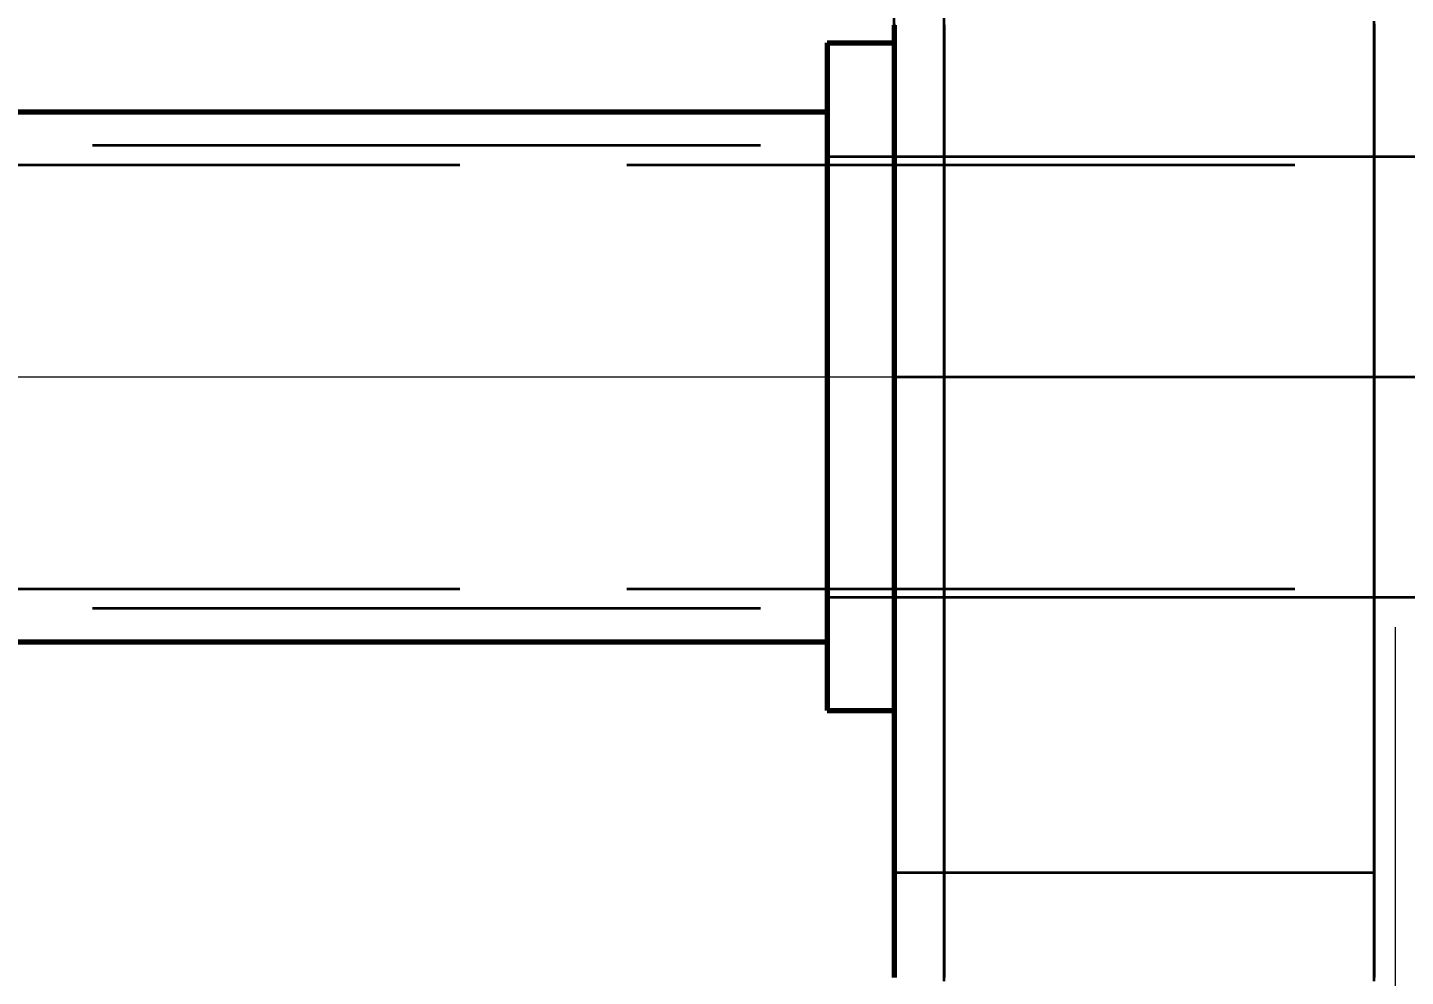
# Model space of a CAD drawing. Header units: millimetres. Extents: x 0 to 2382, y 0 to 420.
# Drawn here: x 176.41 to 184.66, y 106.41 to 112.09 of the extents above; entities that cross this region are included whole.
import ezdxf

# ---------------------------------------------------------------- set-up
doc = ezdxf.new("R2010")
doc.units = ezdxf.units.MM
doc.linetypes.add('IRAM-E-TRAZOS', pattern=[5, 4, -1])
doc.linetypes.add('IRAM-F-TRAZO-PUNTO', pattern=[20, 15, -2, 1, -2])
for name, color, linetype, lineweight in [('01-VISIBLE', 7, 'CONTINUOUS', 70), ('02-OCULTA', 4, 'IRAM-E-TRAZOS', 35), ('03-EJE', 1, 'IRAM-F-TRAZO-PUNTO', 18), ('04-COTA', 3, 'CONTINUOUS', 18)]:
    doc.layers.add(name, color=color, linetype=linetype, lineweight=lineweight)
doc.styles.add('ISO3098', font='isocpeur.ttf')
doc.dimstyles.new('FLAMA-IRAM', dxfattribs={"dimtxt": 3.5, "dimasz": 3.5, "dimexe": 2, "dimexo": 1.5, "dimgap": 1, "dimtad": 1, "dimdec": 1, "dimtxsty": 'ISO3098', "dimblk": 'IRAM_FLECHA', "dimblk1": 'IRAM_FLECHA', "dimblk2": 'IRAM_FLECHA', "dimcen": 2.5, "dimclrd": 256, "dimclre": 256, "dimclrt": 256, "dimazin": 3, "dimtfac": 1, "dimtmove": 0, "dimatfit": 3, "dimlwd": 18, "dimlwe": 18})

# ---------------------------------------------------------------- blocks, each defined once
blk = doc.blocks.new('IRAM_FLECHA')
blk.add_solid([(0, 0), (-1, 0.125), (-1, -0.125)])

msp = doc.modelspace()

# ---------------------------------------------------------------- linework, layer by layer
at = {"layer": '01-VISIBLE'}
for p, q in [((181.2, 112), (181.6, 112)), ((166.8875, 111.5875), (181.2, 111.5875)), ((131.8, 108.4125), (181.2, 108.4125)), ((181.2, 108), (181.6, 108))]:
    msp.add_line(p, q, dxfattribs=at)
for points in [[(181.6, 112.1053), (181.6, 112.0551), (181.6, 112.005), (181.6, 111.9549), (181.6, 111.9048), (181.6, 111.8546), (181.6, 111.8045), (181.6, 111.7544), (181.6, 111.7043), (181.6, 111.6541), (181.6, 111.604), (181.6, 111.5539), (181.6, 111.5038), (181.6, 111.4536), (181.6, 111.4035), (181.6, 111.3534), (181.6, 111.3033), (181.6, 111.2531), (181.6, 111.203), (181.6, 111.1529), (181.6, 111.1028), (181.6, 111.0526), (181.6, 111.0025), (181.6, 110.9524), (181.6, 110.9023), (181.6, 110.8521), (181.6, 110.802), (181.6, 110.7519), (181.6, 110.7018), (181.6, 110.6516), (181.6, 110.6015), (181.6, 110.5514), (181.6, 110.5013), (181.6, 110.4511), (181.6, 110.401), (181.6, 110.3509), (181.6, 110.3008), (181.6, 110.2506), (181.6, 110.2005), (181.6, 110.1504), (181.6, 110.1003), (181.6, 110.0501), (181.6, 110)], [(181.2, 112), (181.2, 111.95), (181.2, 111.9), (181.2, 111.85), (181.2, 111.8), (181.2, 111.75), (181.2, 111.7), (181.2, 111.65), (181.2, 111.6), (181.2, 111.55), (181.2, 111.5), (181.2, 111.45), (181.2, 111.4), (181.2, 111.35), (181.2, 111.3), (181.2, 111.25), (181.2, 111.2), (181.2, 111.15), (181.2, 111.1), (181.2, 111.05), (181.2, 111), (181.2, 110.95), (181.2, 110.9), (181.2, 110.85), (181.2, 110.8), (181.2, 110.75), (181.2, 110.7), (181.2, 110.65), (181.2, 110.6), (181.2, 110.55), (181.2, 110.5), (181.2, 110.45), (181.2, 110.4), (181.2, 110.35), (181.2, 110.3), (181.2, 110.25), (181.2, 110.2), (181.2, 110.15), (181.2, 110.1), (181.2, 110.05), (181.2, 110)], [(181.2, 110), (181.2, 109.95), (181.2, 109.9), (181.2, 109.85), (181.2, 109.8), (181.2, 109.75), (181.2, 109.7), (181.2, 109.65), (181.2, 109.6), (181.2, 109.55), (181.2, 109.5), (181.2, 109.45), (181.2, 109.4), (181.2, 109.35), (181.2, 109.3), (181.2, 109.25), (181.2, 109.2), (181.2, 109.15), (181.2, 109.1), (181.2, 109.05), (181.2, 109), (181.2, 108.95), (181.2, 108.9), (181.2, 108.85), (181.2, 108.8), (181.2, 108.75), (181.2, 108.7), (181.2, 108.65), (181.2, 108.6), (181.2, 108.55), (181.2, 108.5), (181.2, 108.45), (181.2, 108.4), (181.2, 108.35), (181.2, 108.3), (181.2, 108.25), (181.2, 108.2), (181.2, 108.15), (181.2, 108.1), (181.2, 108.05), (181.2, 108)], [(181.6, 110), (181.6, 109.95), (181.6, 109.9), (181.6, 109.85), (181.6, 109.8), (181.6, 109.75), (181.6, 109.7), (181.6, 109.65), (181.6, 109.6), (181.6, 109.55), (181.6, 109.5), (181.6, 109.45), (181.6, 109.4), (181.6, 109.35), (181.6, 109.3), (181.6, 109.25), (181.6, 109.2), (181.6, 109.15), (181.6, 109.1), (181.6, 109.05), (181.6, 109), (181.6, 108.95), (181.6, 108.9), (181.6, 108.85), (181.6, 108.8), (181.6, 108.75), (181.6, 108.7), (181.6, 108.65), (181.6, 108.6), (181.6, 108.55), (181.6, 108.5), (181.6, 108.45), (181.6, 108.4), (181.6, 108.35), (181.6, 108.3), (181.6, 108.25), (181.6, 108.2), (181.6, 108.15), (181.6, 108.1), (181.6, 108.05), (181.6, 108), (181.6, 107.95), (181.6, 107.9), (181.6, 107.85), (181.6, 107.8), (181.6, 107.75), (181.6, 107.7), (181.6, 107.65), (181.6, 107.6), (181.6, 107.55), (181.6, 107.5), (181.6, 107.45), (181.6, 107.4), (181.6, 107.35), (181.6, 107.3), (181.6, 107.25), (181.6, 107.2), (181.6, 107.15), (181.6, 107.1), (181.6, 107.05), (181.6, 107), (181.6, 106.95), (181.6, 106.9), (181.6, 106.85), (181.6, 106.8), (181.6, 106.75), (181.6, 106.7), (181.6, 106.65), (181.6, 106.6), (181.6, 106.55), (181.6, 106.5), (181.6, 106.45), (181.6, 106.4)]]:
    msp.add_lwpolyline(points, dxfattribs=at)
at = {"layer": '02-OCULTA'}
for p, q in [((131.8, 111.3875), (181.2, 111.3875)), ((125, 111.27), (188, 111.27)), ((181.2, 111.32), (181.6, 111.32)), ((181.6, 111.32), (187.6, 111.32)), ((181.6, 110), (187.6, 110)), ((125, 108.73), (188, 108.73)), ((131.8, 108.6125), (181.2, 108.6125)), ((181.2, 108.68), (181.6, 108.68)), ((181.6, 108.68), (187.6, 108.68)), ((181.6, 107.03), (184.475, 107.03))]:
    msp.add_line(p, q, dxfattribs=at)
for points in [[(181.6, 106.4), (181.6, 106.472), (181.6, 106.544), (181.6, 106.616), (181.6, 106.688), (181.6, 106.76), (181.6, 106.832), (181.6, 106.904), (181.6, 106.976), (181.6, 107.048), (181.6, 107.12), (181.6, 107.192), (181.6, 107.264), (181.6, 107.336), (181.6, 107.408), (181.6, 107.48), (181.6, 107.552), (181.6, 107.624), (181.6, 107.696), (181.6, 107.768), (181.6, 107.84), (181.6, 107.912), (181.6, 107.984), (181.6, 108.056), (181.6, 108.128), (181.6, 108.2), (181.6, 108.272), (181.6, 108.344), (181.6, 108.416), (181.6, 108.488), (181.6, 108.56), (181.6, 108.632), (181.6, 108.704), (181.6, 108.776), (181.6, 108.848), (181.6, 108.92), (181.6, 108.992), (181.6, 109.064), (181.6, 109.136), (181.6, 109.208), (181.6, 109.28), (181.6, 109.352), (181.6, 109.424), (181.6, 109.496), (181.6, 109.568), (181.6, 109.64), (181.6, 109.712), (181.6, 109.784), (181.6, 109.856), (181.6, 109.928), (181.6, 110), (181.6, 110.072), (181.6, 110.144), (181.6, 110.216), (181.6, 110.288), (181.6, 110.36), (181.6, 110.432), (181.6, 110.504), (181.6, 110.576), (181.6, 110.648), (181.6, 110.72), (181.6, 110.792), (181.6, 110.864), (181.6, 110.936), (181.6, 111.008), (181.6, 111.08), (181.6, 111.152), (181.6, 111.224), (181.6, 111.296), (181.6, 111.368), (181.6, 111.44), (181.6, 111.512), (181.6, 111.584), (181.6, 111.656), (181.6, 111.728), (181.6, 111.8), (181.6, 111.872), (181.6, 111.944), (181.6, 112.016), (181.6, 112.088), (181.6, 112.16)], [(181.9, 106.4), (181.9, 106.472), (181.9, 106.544), (181.9, 106.616), (181.9, 106.688), (181.9, 106.76), (181.9, 106.832), (181.9, 106.904), (181.9, 106.976), (181.9, 107.048), (181.9, 107.12), (181.9, 107.192), (181.9, 107.264), (181.9, 107.336), (181.9, 107.408), (181.9, 107.48), (181.9, 107.552), (181.9, 107.624), (181.9, 107.696), (181.9, 107.768), (181.9, 107.84), (181.9, 107.912), (181.9, 107.984), (181.9, 108.056), (181.9, 108.128), (181.9, 108.2), (181.9, 108.272), (181.9, 108.344), (181.9, 108.416), (181.9, 108.488), (181.9, 108.56), (181.9, 108.632), (181.9, 108.704), (181.9, 108.776), (181.9, 108.848), (181.9, 108.92), (181.9, 108.992), (181.9, 109.064), (181.9, 109.136), (181.9, 109.208), (181.9, 109.28), (181.9, 109.352), (181.9, 109.424), (181.9, 109.496), (181.9, 109.568), (181.9, 109.64), (181.9, 109.712), (181.9, 109.784), (181.9, 109.856), (181.9, 109.928), (181.9, 110), (181.9, 110.072), (181.9, 110.144), (181.9, 110.216), (181.9, 110.288), (181.9, 110.36), (181.9, 110.432), (181.9, 110.504), (181.9, 110.576), (181.9, 110.648), (181.9, 110.72), (181.9, 110.792), (181.9, 110.864), (181.9, 110.936), (181.9, 111.008), (181.9, 111.08), (181.9, 111.152), (181.9, 111.224), (181.9, 111.296), (181.9, 111.368), (181.9, 111.44), (181.9, 111.512), (181.9, 111.584), (181.9, 111.656), (181.9, 111.728), (181.9, 111.8), (181.9, 111.872), (181.9, 111.944), (181.9, 112.016), (181.9, 112.088), (181.9, 112.16)], [(181.6, 107.03), (181.6, 107.0803), (181.6, 107.1307), (181.6, 107.181), (181.6, 107.2314), (181.6, 107.2817), (181.6, 107.332), (181.6, 107.3824), (181.6, 107.4327), (181.6, 107.4831), (181.6, 107.5334), (181.6, 107.5837), (181.6, 107.6341), (181.6, 107.6844), (181.6, 107.7347), (181.6, 107.7851), (181.6, 107.8354), (181.6, 107.8858), (181.6, 107.9361), (181.6, 107.9864), (181.6, 108.0368), (181.6, 108.0871), (181.6, 108.1375), (181.6, 108.1878), (181.6, 108.2381), (181.6, 108.2885), (181.6, 108.3388), (181.6, 108.3892), (181.6, 108.4395), (181.6, 108.4898), (181.6, 108.5402), (181.6, 108.5905), (181.6, 108.6408), (181.6, 108.6912), (181.6, 108.7415), (181.6, 108.7919), (181.6, 108.8422), (181.6, 108.8925), (181.6, 108.9429), (181.6, 108.9932), (181.6, 109.0436), (181.6, 109.0939), (181.6, 109.1442), (181.6, 109.1946), (181.6, 109.2449), (181.6, 109.2953), (181.6, 109.3456), (181.6, 109.3959), (181.6, 109.4463), (181.6, 109.4966), (181.6, 109.5469), (181.6, 109.5973), (181.6, 109.6476), (181.6, 109.698), (181.6, 109.7483), (181.6, 109.7986), (181.6, 109.849), (181.6, 109.8993), (181.6, 109.9497), (181.6, 110), (181.6, 110.0503), (181.6, 110.1007), (181.6, 110.151), (181.6, 110.2014), (181.6, 110.2517), (181.6, 110.302), (181.6, 110.3524), (181.6, 110.4027), (181.6, 110.4531), (181.6, 110.5034), (181.6, 110.5537), (181.6, 110.6041), (181.6, 110.6544), (181.6, 110.7047), (181.6, 110.7551), (181.6, 110.8054), (181.6, 110.8558), (181.6, 110.9061), (181.6, 110.9564), (181.6, 111.0068), (181.6, 111.0571), (181.6, 111.1075), (181.6, 111.1578), (181.6, 111.2081), (181.6, 111.2585), (181.6, 111.3088), (181.6, 111.3592), (181.6, 111.4095), (181.6, 111.4598), (181.6, 111.5102), (181.6, 111.5605), (181.6, 111.6108), (181.6, 111.6612), (181.6, 111.7115), (181.6, 111.7619), (181.6, 111.8122), (181.6, 111.8625), (181.6, 111.9129), (181.6, 111.9632), (181.6, 112.0136), (181.6, 112.0639), (181.6, 112.1142)], [(181.6, 112.1142), (181.6, 112.0639), (181.6, 112.0136), (181.6, 111.9632), (181.6, 111.9129), (181.6, 111.8625), (181.6, 111.8122), (181.6, 111.7619), (181.6, 111.7115), (181.6, 111.6612), (181.6, 111.6108), (181.6, 111.5605), (181.6, 111.5102), (181.6, 111.4598), (181.6, 111.4095), (181.6, 111.3592), (181.6, 111.3088), (181.6, 111.2585), (181.6, 111.2081), (181.6, 111.1578), (181.6, 111.1075), (181.6, 111.0571), (181.6, 111.0068), (181.6, 110.9564), (181.6, 110.9061), (181.6, 110.8558), (181.6, 110.8054), (181.6, 110.7551), (181.6, 110.7047), (181.6, 110.6544), (181.6, 110.6041), (181.6, 110.5537), (181.6, 110.5034), (181.6, 110.4531), (181.6, 110.4027), (181.6, 110.3524), (181.6, 110.302), (181.6, 110.2517), (181.6, 110.2014), (181.6, 110.151), (181.6, 110.1007), (181.6, 110.0503), (181.6, 110)], [(181.6, 112.1073), (181.6, 112.0571), (181.6, 112.007), (181.6, 111.9568), (181.6, 111.9066), (181.6, 111.8564), (181.6, 111.8063), (181.6, 111.7561), (181.6, 111.7059), (181.6, 111.6557), (181.6, 111.6056), (181.6, 111.5554), (181.6, 111.5052), (181.6, 111.4551), (181.6, 111.4049), (181.6, 111.3547), (181.6, 111.3045), (181.6, 111.2544), (181.6, 111.2042), (181.6, 111.154), (181.6, 111.1038), (181.6, 111.0537), (181.6, 111.0035), (181.6, 110.9533), (181.6, 110.9031), (181.6, 110.853), (181.6, 110.8028), (181.6, 110.7526), (181.6, 110.7024), (181.6, 110.6523), (181.6, 110.6021), (181.6, 110.5519), (181.6, 110.5017), (181.6, 110.4516), (181.6, 110.4014), (181.6, 110.3512), (181.6, 110.301), (181.6, 110.2509), (181.6, 110.2007), (181.6, 110.1505), (181.6, 110.1003), (181.6, 110.0502), (181.6, 110)], [(181.6, 106.4), (181.6, 106.5), (181.6, 106.6), (181.6, 106.7), (181.6, 106.8), (181.6, 106.9), (181.6, 107), (181.6, 107.1), (181.6, 107.2), (181.6, 107.3), (181.6, 107.4), (181.6, 107.5), (181.6, 107.6), (181.6, 107.7), (181.6, 107.8), (181.6, 107.9), (181.6, 108), (181.6, 108.1), (181.6, 108.2), (181.6, 108.3), (181.6, 108.4), (181.6, 108.5), (181.6, 108.6), (181.6, 108.7), (181.6, 108.8), (181.6, 108.9), (181.6, 109), (181.6, 109.1), (181.6, 109.2), (181.6, 109.3), (181.6, 109.4), (181.6, 109.5), (181.6, 109.6), (181.6, 109.7), (181.6, 109.8), (181.6, 109.9), (181.6, 110), (181.6, 110.1), (181.6, 110.2), (181.6, 110.3), (181.6, 110.4), (181.6, 110.5), (181.6, 110.6), (181.6, 110.7), (181.6, 110.8), (181.6, 110.9), (181.6, 111), (181.6, 111.1), (181.6, 111.2), (181.6, 111.3), (181.6, 111.4), (181.6, 111.5), (181.6, 111.6), (181.6, 111.7), (181.6, 111.8), (181.6, 111.9), (181.6, 112), (181.6, 112.1)], [(181.9, 106.379), (181.9, 106.45), (181.9, 106.521), (181.9, 106.592), (181.9, 106.663), (181.9, 106.734), (181.9, 106.805), (181.9, 106.876), (181.9, 106.947), (181.9, 107.018), (181.9, 107.089), (181.9, 107.16), (181.9, 107.231), (181.9, 107.302), (181.9, 107.373), (181.9, 107.444), (181.9, 107.515), (181.9, 107.586), (181.9, 107.657), (181.9, 107.728), (181.9, 107.799), (181.9, 107.87), (181.9, 107.941), (181.9, 108.012), (181.9, 108.083), (181.9, 108.154), (181.9, 108.225), (181.9, 108.296), (181.9, 108.367), (181.9, 108.438), (181.9, 108.509), (181.9, 108.58), (181.9, 108.651), (181.9, 108.722), (181.9, 108.793), (181.9, 108.864), (181.9, 108.935), (181.9, 109.006), (181.9, 109.077), (181.9, 109.148), (181.9, 109.219), (181.9, 109.29), (181.9, 109.361), (181.9, 109.432), (181.9, 109.503), (181.9, 109.574), (181.9, 109.645), (181.9, 109.716), (181.9, 109.787), (181.9, 109.858), (181.9, 109.929), (181.9, 110), (181.9, 110.071), (181.9, 110.142), (181.9, 110.213), (181.9, 110.284), (181.9, 110.355), (181.9, 110.426), (181.9, 110.497), (181.9, 110.568), (181.9, 110.639), (181.9, 110.71), (181.9, 110.781), (181.9, 110.852), (181.9, 110.923), (181.9, 110.994), (181.9, 111.065), (181.9, 111.136), (181.9, 111.207), (181.9, 111.278), (181.9, 111.349), (181.9, 111.42), (181.9, 111.491), (181.9, 111.562), (181.9, 111.633), (181.9, 111.704), (181.9, 111.775), (181.9, 111.846), (181.9, 111.917), (181.9, 111.988), (181.9, 112.059), (181.9, 112.13)], [(181.9, 112.1073), (181.9, 112.0571), (181.9, 112.007), (181.9, 111.9568), (181.9, 111.9066), (181.9, 111.8564), (181.9, 111.8063), (181.9, 111.7561), (181.9, 111.7059), (181.9, 111.6557), (181.9, 111.6056), (181.9, 111.5554), (181.9, 111.5052), (181.9, 111.4551), (181.9, 111.4049), (181.9, 111.3547), (181.9, 111.3045), (181.9, 111.2544), (181.9, 111.2042), (181.9, 111.154), (181.9, 111.1038), (181.9, 111.0537), (181.9, 111.0035), (181.9, 110.9533), (181.9, 110.9031), (181.9, 110.853), (181.9, 110.8028), (181.9, 110.7526), (181.9, 110.7024), (181.9, 110.6523), (181.9, 110.6021), (181.9, 110.5519), (181.9, 110.5017), (181.9, 110.4516), (181.9, 110.4014), (181.9, 110.3512), (181.9, 110.301), (181.9, 110.2509), (181.9, 110.2007), (181.9, 110.1505), (181.9, 110.1003), (181.9, 110.0502), (181.9, 110)], [(181.9, 112.1), (181.9, 112.05), (181.9, 112), (181.9, 111.95), (181.9, 111.9), (181.9, 111.85), (181.9, 111.8), (181.9, 111.75), (181.9, 111.7), (181.9, 111.65), (181.9, 111.6), (181.9, 111.55), (181.9, 111.5), (181.9, 111.45), (181.9, 111.4), (181.9, 111.35), (181.9, 111.3), (181.9, 111.25), (181.9, 111.2), (181.9, 111.15), (181.9, 111.1), (181.9, 111.05), (181.9, 111), (181.9, 110.95), (181.9, 110.9), (181.9, 110.85), (181.9, 110.8), (181.9, 110.75), (181.9, 110.7), (181.9, 110.65), (181.9, 110.6), (181.9, 110.55), (181.9, 110.5), (181.9, 110.45), (181.9, 110.4), (181.9, 110.35), (181.9, 110.3), (181.9, 110.25), (181.9, 110.2), (181.9, 110.15), (181.9, 110.1), (181.9, 110.05), (181.9, 110)], [(184.475, 106.379), (184.475, 106.45), (184.475, 106.521), (184.475, 106.592), (184.475, 106.663), (184.475, 106.734), (184.475, 106.805), (184.475, 106.876), (184.475, 106.947), (184.475, 107.018), (184.475, 107.089), (184.475, 107.16), (184.475, 107.231), (184.475, 107.302), (184.475, 107.373), (184.475, 107.444), (184.475, 107.515), (184.475, 107.586), (184.475, 107.657), (184.475, 107.728), (184.475, 107.799), (184.475, 107.87), (184.475, 107.941), (184.475, 108.012), (184.475, 108.083), (184.475, 108.154), (184.475, 108.225), (184.475, 108.296), (184.475, 108.367), (184.475, 108.438), (184.475, 108.509), (184.475, 108.58), (184.475, 108.651), (184.475, 108.722), (184.475, 108.793), (184.475, 108.864), (184.475, 108.935), (184.475, 109.006), (184.475, 109.077), (184.475, 109.148), (184.475, 109.219), (184.475, 109.29), (184.475, 109.361), (184.475, 109.432), (184.475, 109.503), (184.475, 109.574), (184.475, 109.645), (184.475, 109.716), (184.475, 109.787), (184.475, 109.858), (184.475, 109.929), (184.475, 110), (184.475, 110.071), (184.475, 110.142), (184.475, 110.213), (184.475, 110.284), (184.475, 110.355), (184.475, 110.426), (184.475, 110.497), (184.475, 110.568), (184.475, 110.639), (184.475, 110.71), (184.475, 110.781), (184.475, 110.852), (184.475, 110.923), (184.475, 110.994), (184.475, 111.065), (184.475, 111.136), (184.475, 111.207), (184.475, 111.278), (184.475, 111.349), (184.475, 111.42), (184.475, 111.491), (184.475, 111.562), (184.475, 111.633), (184.475, 111.704), (184.475, 111.775), (184.475, 111.846), (184.475, 111.917), (184.475, 111.988), (184.475, 112.059), (184.475, 112.13)], [(184.475, 107.03), (184.475, 107.0803), (184.475, 107.1307), (184.475, 107.181), (184.475, 107.2314), (184.475, 107.2817), (184.475, 107.332), (184.475, 107.3824), (184.475, 107.4327), (184.475, 107.4831), (184.475, 107.5334), (184.475, 107.5837), (184.475, 107.6341), (184.475, 107.6844), (184.475, 107.7347), (184.475, 107.7851), (184.475, 107.8354), (184.475, 107.8858), (184.475, 107.9361), (184.475, 107.9864), (184.475, 108.0368), (184.475, 108.0871), (184.475, 108.1375), (184.475, 108.1878), (184.475, 108.2381), (184.475, 108.2885), (184.475, 108.3388), (184.475, 108.3892), (184.475, 108.4395), (184.475, 108.4898), (184.475, 108.5402), (184.475, 108.5905), (184.475, 108.6408), (184.475, 108.6912), (184.475, 108.7415), (184.475, 108.7919), (184.475, 108.8422), (184.475, 108.8925), (184.475, 108.9429), (184.475, 108.9932), (184.475, 109.0436), (184.475, 109.0939), (184.475, 109.1442), (184.475, 109.1946), (184.475, 109.2449), (184.475, 109.2953), (184.475, 109.3456), (184.475, 109.3959), (184.475, 109.4463), (184.475, 109.4966), (184.475, 109.5469), (184.475, 109.5973), (184.475, 109.6476), (184.475, 109.698), (184.475, 109.7483), (184.475, 109.7986), (184.475, 109.849), (184.475, 109.8993), (184.475, 109.9497), (184.475, 110), (184.475, 110.0503), (184.475, 110.1007), (184.475, 110.151), (184.475, 110.2014), (184.475, 110.2517), (184.475, 110.302), (184.475, 110.3524), (184.475, 110.4027), (184.475, 110.4531), (184.475, 110.5034), (184.475, 110.5537), (184.475, 110.6041), (184.475, 110.6544), (184.475, 110.7047), (184.475, 110.7551), (184.475, 110.8054), (184.475, 110.8558), (184.475, 110.9061), (184.475, 110.9564), (184.475, 111.0068), (184.475, 111.0571), (184.475, 111.1075), (184.475, 111.1578), (184.475, 111.2081), (184.475, 111.2585), (184.475, 111.3088), (184.475, 111.3592), (184.475, 111.4095), (184.475, 111.4598), (184.475, 111.5102), (184.475, 111.5605), (184.475, 111.6108), (184.475, 111.6612), (184.475, 111.7115), (184.475, 111.7619), (184.475, 111.8122), (184.475, 111.8625), (184.475, 111.9129), (184.475, 111.9632), (184.475, 112.0136), (184.475, 112.0639), (184.475, 112.1142)], [(184.475, 112.1142), (184.475, 112.0639), (184.475, 112.0136), (184.475, 111.9632), (184.475, 111.9129), (184.475, 111.8625), (184.475, 111.8122), (184.475, 111.7619), (184.475, 111.7115), (184.475, 111.6612), (184.475, 111.6108), (184.475, 111.5605), (184.475, 111.5102), (184.475, 111.4598), (184.475, 111.4095), (184.475, 111.3592), (184.475, 111.3088), (184.475, 111.2585), (184.475, 111.2081), (184.475, 111.1578), (184.475, 111.1075), (184.475, 111.0571), (184.475, 111.0068), (184.475, 110.9564), (184.475, 110.9061), (184.475, 110.8558), (184.475, 110.8054), (184.475, 110.7551), (184.475, 110.7047), (184.475, 110.6544), (184.475, 110.6041), (184.475, 110.5537), (184.475, 110.5034), (184.475, 110.4531), (184.475, 110.4027), (184.475, 110.3524), (184.475, 110.302), (184.475, 110.2517), (184.475, 110.2014), (184.475, 110.151), (184.475, 110.1007), (184.475, 110.0503), (184.475, 110)], [(184.475, 112.1), (184.475, 112.05), (184.475, 112), (184.475, 111.95), (184.475, 111.9), (184.475, 111.85), (184.475, 111.8), (184.475, 111.75), (184.475, 111.7), (184.475, 111.65), (184.475, 111.6), (184.475, 111.55), (184.475, 111.5), (184.475, 111.45), (184.475, 111.4), (184.475, 111.35), (184.475, 111.3), (184.475, 111.25), (184.475, 111.2), (184.475, 111.15), (184.475, 111.1), (184.475, 111.05), (184.475, 111), (184.475, 110.95), (184.475, 110.9), (184.475, 110.85), (184.475, 110.8), (184.475, 110.75), (184.475, 110.7), (184.475, 110.65), (184.475, 110.6), (184.475, 110.55), (184.475, 110.5), (184.475, 110.45), (184.475, 110.4), (184.475, 110.35), (184.475, 110.3), (184.475, 110.25), (184.475, 110.2), (184.475, 110.15), (184.475, 110.1), (184.475, 110.05), (184.475, 110)], [(181.2, 108), (181.2, 108.05), (181.2, 108.1), (181.2, 108.15), (181.2, 108.2), (181.2, 108.25), (181.2, 108.3), (181.2, 108.35), (181.2, 108.4), (181.2, 108.45), (181.2, 108.5), (181.2, 108.55), (181.2, 108.6), (181.2, 108.65), (181.2, 108.7), (181.2, 108.75), (181.2, 108.8), (181.2, 108.85), (181.2, 108.9), (181.2, 108.95), (181.2, 109), (181.2, 109.05), (181.2, 109.1), (181.2, 109.15), (181.2, 109.2), (181.2, 109.25), (181.2, 109.3), (181.2, 109.35), (181.2, 109.4), (181.2, 109.45), (181.2, 109.5), (181.2, 109.55), (181.2, 109.6), (181.2, 109.65), (181.2, 109.7), (181.2, 109.75), (181.2, 109.8), (181.2, 109.85), (181.2, 109.9), (181.2, 109.95), (181.2, 110), (181.2, 110.05), (181.2, 110.1), (181.2, 110.15), (181.2, 110.2), (181.2, 110.25), (181.2, 110.3), (181.2, 110.35), (181.2, 110.4), (181.2, 110.45), (181.2, 110.5), (181.2, 110.55), (181.2, 110.6), (181.2, 110.65), (181.2, 110.7), (181.2, 110.75), (181.2, 110.8), (181.2, 110.85), (181.2, 110.9), (181.2, 110.95), (181.2, 111), (181.2, 111.05), (181.2, 111.1), (181.2, 111.15), (181.2, 111.2), (181.2, 111.25), (181.2, 111.3), (181.2, 111.35), (181.2, 111.4), (181.2, 111.45), (181.2, 111.5), (181.2, 111.55), (181.2, 111.6), (181.2, 111.65), (181.2, 111.7), (181.2, 111.75), (181.2, 111.8), (181.2, 111.85), (181.2, 111.9), (181.2, 111.95), (181.2, 112)], [(181.6, 108), (181.6, 108.05), (181.6, 108.1), (181.6, 108.15), (181.6, 108.2), (181.6, 108.25), (181.6, 108.3), (181.6, 108.35), (181.6, 108.4), (181.6, 108.45), (181.6, 108.5), (181.6, 108.55), (181.6, 108.6), (181.6, 108.65), (181.6, 108.7), (181.6, 108.75), (181.6, 108.8), (181.6, 108.85), (181.6, 108.9), (181.6, 108.95), (181.6, 109), (181.6, 109.05), (181.6, 109.1), (181.6, 109.15), (181.6, 109.2), (181.6, 109.25), (181.6, 109.3), (181.6, 109.35), (181.6, 109.4), (181.6, 109.45), (181.6, 109.5), (181.6, 109.55), (181.6, 109.6), (181.6, 109.65), (181.6, 109.7), (181.6, 109.75), (181.6, 109.8), (181.6, 109.85), (181.6, 109.9), (181.6, 109.95), (181.6, 110), (181.6, 110.05), (181.6, 110.1), (181.6, 110.15), (181.6, 110.2), (181.6, 110.25), (181.6, 110.3), (181.6, 110.35), (181.6, 110.4), (181.6, 110.45), (181.6, 110.5), (181.6, 110.55), (181.6, 110.6), (181.6, 110.65), (181.6, 110.7), (181.6, 110.75), (181.6, 110.8), (181.6, 110.85), (181.6, 110.9), (181.6, 110.95), (181.6, 111), (181.6, 111.05), (181.6, 111.1), (181.6, 111.15), (181.6, 111.2), (181.6, 111.25), (181.6, 111.3), (181.6, 111.35), (181.6, 111.4), (181.6, 111.45), (181.6, 111.5), (181.6, 111.55), (181.6, 111.6), (181.6, 111.65), (181.6, 111.7), (181.6, 111.75), (181.6, 111.8), (181.6, 111.85), (181.6, 111.9), (181.6, 111.95), (181.6, 112)], [(181.6, 112), (181.6, 111.95), (181.6, 111.9), (181.6, 111.85), (181.6, 111.8), (181.6, 111.75), (181.6, 111.7), (181.6, 111.65), (181.6, 111.6), (181.6, 111.55), (181.6, 111.5), (181.6, 111.45), (181.6, 111.4), (181.6, 111.35), (181.6, 111.3), (181.6, 111.25), (181.6, 111.2), (181.6, 111.15), (181.6, 111.1), (181.6, 111.05), (181.6, 111), (181.6, 110.95), (181.6, 110.9), (181.6, 110.85), (181.6, 110.8), (181.6, 110.75), (181.6, 110.7), (181.6, 110.65), (181.6, 110.6), (181.6, 110.55), (181.6, 110.5), (181.6, 110.45), (181.6, 110.4), (181.6, 110.35), (181.6, 110.3), (181.6, 110.25), (181.6, 110.2), (181.6, 110.15), (181.6, 110.1), (181.6, 110.05), (181.6, 110)], [(181.2, 108.4125), (181.2, 108.4629), (181.2, 108.5133), (181.2, 108.5637), (181.2, 108.6141), (181.2, 108.6645), (181.2, 108.7149), (181.2, 108.7653), (181.2, 108.8157), (181.2, 108.8661), (181.2, 108.9165), (181.2, 108.9669), (181.2, 109.0173), (181.2, 109.0677), (181.2, 109.1181), (181.2, 109.1685), (181.2, 109.2188), (181.2, 109.2692), (181.2, 109.3196), (181.2, 109.37), (181.2, 109.4204), (181.2, 109.4708), (181.2, 109.5212), (181.2, 109.5716), (181.2, 109.622), (181.2, 109.6724), (181.2, 109.7228), (181.2, 109.7732), (181.2, 109.8236), (181.2, 109.874), (181.2, 109.9244), (181.2, 109.9748), (181.2, 110.0252), (181.2, 110.0756), (181.2, 110.126), (181.2, 110.1764), (181.2, 110.2268), (181.2, 110.2772), (181.2, 110.3276), (181.2, 110.378), (181.2, 110.4284), (181.2, 110.4788), (181.2, 110.5292), (181.2, 110.5796), (181.2, 110.63), (181.2, 110.6804), (181.2, 110.7308), (181.2, 110.7812), (181.2, 110.8315), (181.2, 110.8819), (181.2, 110.9323), (181.2, 110.9827), (181.2, 111.0331), (181.2, 111.0835), (181.2, 111.1339), (181.2, 111.1843), (181.2, 111.2347), (181.2, 111.2851), (181.2, 111.3355), (181.2, 111.3859), (181.2, 111.4363), (181.2, 111.4867), (181.2, 111.5371), (181.2, 111.5875)], [(181.2, 111.5875), (181.2, 111.5363), (181.2, 111.4851), (181.2, 111.4339), (181.2, 111.3827), (181.2, 111.3315), (181.2, 111.2802), (181.2, 111.229), (181.2, 111.1778), (181.2, 111.1266), (181.2, 111.0754), (181.2, 111.0242), (181.2, 110.973), (181.2, 110.9218), (181.2, 110.8706), (181.2, 110.8194), (181.2, 110.7681), (181.2, 110.7169), (181.2, 110.6657), (181.2, 110.6145), (181.2, 110.5633), (181.2, 110.5121), (181.2, 110.4609), (181.2, 110.4097), (181.2, 110.3585), (181.2, 110.3073), (181.2, 110.256), (181.2, 110.2048), (181.2, 110.1536), (181.2, 110.1024), (181.2, 110.0512), (181.2, 110)], [(181.2, 108.6125), (181.2, 108.663), (181.2, 108.7134), (181.2, 108.7639), (181.2, 108.8143), (181.2, 108.8648), (181.2, 108.9152), (181.2, 108.9657), (181.2, 109.0161), (181.2, 109.0666), (181.2, 109.117), (181.2, 109.1675), (181.2, 109.218), (181.2, 109.2684), (181.2, 109.3189), (181.2, 109.3693), (181.2, 109.4198), (181.2, 109.4702), (181.2, 109.5207), (181.2, 109.5711), (181.2, 109.6216), (181.2, 109.672), (181.2, 109.7225), (181.2, 109.773), (181.2, 109.8234), (181.2, 109.8739), (181.2, 109.9243), (181.2, 109.9748), (181.2, 110.0252), (181.2, 110.0757), (181.2, 110.1261), (181.2, 110.1766), (181.2, 110.227), (181.2, 110.2775), (181.2, 110.328), (181.2, 110.3784), (181.2, 110.4289), (181.2, 110.4793), (181.2, 110.5298), (181.2, 110.5802), (181.2, 110.6307), (181.2, 110.6811), (181.2, 110.7316), (181.2, 110.782), (181.2, 110.8325), (181.2, 110.883), (181.2, 110.9334), (181.2, 110.9839), (181.2, 111.0343), (181.2, 111.0848), (181.2, 111.1352), (181.2, 111.1857), (181.2, 111.2361), (181.2, 111.2866), (181.2, 111.337), (181.2, 111.3875)], [(181.2, 111.3875), (181.2, 111.3361), (181.2, 111.2847), (181.2, 111.2333), (181.2, 111.1819), (181.2, 111.1306), (181.2, 111.0792), (181.2, 111.0278), (181.2, 110.9764), (181.2, 110.925), (181.2, 110.8736), (181.2, 110.8222), (181.2, 110.7708), (181.2, 110.7194), (181.2, 110.6681), (181.2, 110.6167), (181.2, 110.5653), (181.2, 110.5139), (181.2, 110.4625), (181.2, 110.4111), (181.2, 110.3597), (181.2, 110.3083), (181.2, 110.2569), (181.2, 110.2056), (181.2, 110.1542), (181.2, 110.1028), (181.2, 110.0514), (181.2, 110)], [(181.2, 108.68), (181.2, 108.7308), (181.2, 108.7815), (181.2, 108.8323), (181.2, 108.8831), (181.2, 108.9338), (181.2, 108.9846), (181.2, 109.0354), (181.2, 109.0862), (181.2, 109.1369), (181.2, 109.1877), (181.2, 109.2385), (181.2, 109.2892), (181.2, 109.34), (181.2, 109.3908), (181.2, 109.4415), (181.2, 109.4923), (181.2, 109.5431), (181.2, 109.5938), (181.2, 109.6446), (181.2, 109.6954), (181.2, 109.7462), (181.2, 109.7969), (181.2, 109.8477), (181.2, 109.8985), (181.2, 109.9492), (181.2, 110), (181.2, 110.0508), (181.2, 110.1015), (181.2, 110.1523), (181.2, 110.2031), (181.2, 110.2538), (181.2, 110.3046), (181.2, 110.3554), (181.2, 110.4062), (181.2, 110.4569), (181.2, 110.5077), (181.2, 110.5585), (181.2, 110.6092), (181.2, 110.66), (181.2, 110.7108), (181.2, 110.7615), (181.2, 110.8123), (181.2, 110.8631), (181.2, 110.9138), (181.2, 110.9646), (181.2, 111.0154), (181.2, 111.0662), (181.2, 111.1169), (181.2, 111.1677), (181.2, 111.2185), (181.2, 111.2692), (181.2, 111.32)], [(181.2, 111.32), (181.2, 111.2692), (181.2, 111.2185), (181.2, 111.1677), (181.2, 111.1169), (181.2, 111.0662), (181.2, 111.0154), (181.2, 110.9646), (181.2, 110.9138), (181.2, 110.8631), (181.2, 110.8123), (181.2, 110.7615), (181.2, 110.7108), (181.2, 110.66), (181.2, 110.6092), (181.2, 110.5585), (181.2, 110.5077), (181.2, 110.4569), (181.2, 110.4062), (181.2, 110.3554), (181.2, 110.3046), (181.2, 110.2538), (181.2, 110.2031), (181.2, 110.1523), (181.2, 110.1015), (181.2, 110.0508), (181.2, 110)], [(181.6, 108.68), (181.6, 108.7308), (181.6, 108.7815), (181.6, 108.8323), (181.6, 108.8831), (181.6, 108.9338), (181.6, 108.9846), (181.6, 109.0354), (181.6, 109.0862), (181.6, 109.1369), (181.6, 109.1877), (181.6, 109.2385), (181.6, 109.2892), (181.6, 109.34), (181.6, 109.3908), (181.6, 109.4415), (181.6, 109.4923), (181.6, 109.5431), (181.6, 109.5938), (181.6, 109.6446), (181.6, 109.6954), (181.6, 109.7462), (181.6, 109.7969), (181.6, 109.8477), (181.6, 109.8985), (181.6, 109.9492), (181.6, 110), (181.6, 110.0508), (181.6, 110.1015), (181.6, 110.1523), (181.6, 110.2031), (181.6, 110.2538), (181.6, 110.3046), (181.6, 110.3554), (181.6, 110.4062), (181.6, 110.4569), (181.6, 110.5077), (181.6, 110.5585), (181.6, 110.6092), (181.6, 110.66), (181.6, 110.7108), (181.6, 110.7615), (181.6, 110.8123), (181.6, 110.8631), (181.6, 110.9138), (181.6, 110.9646), (181.6, 111.0154), (181.6, 111.0662), (181.6, 111.1169), (181.6, 111.1677), (181.6, 111.2185), (181.6, 111.2692), (181.6, 111.32)], [(181.6, 111.32), (181.6, 111.2692), (181.6, 111.2185), (181.6, 111.1677), (181.6, 111.1169), (181.6, 111.0662), (181.6, 111.0154), (181.6, 110.9646), (181.6, 110.9138), (181.6, 110.8631), (181.6, 110.8123), (181.6, 110.7615), (181.6, 110.7108), (181.6, 110.66), (181.6, 110.6092), (181.6, 110.5585), (181.6, 110.5077), (181.6, 110.4569), (181.6, 110.4062), (181.6, 110.3554), (181.6, 110.3046), (181.6, 110.2538), (181.6, 110.2031), (181.6, 110.1523), (181.6, 110.1015), (181.6, 110.0508), (181.6, 110)], [(181.6, 108.68), (181.6, 108.7308), (181.6, 108.7815), (181.6, 108.8323), (181.6, 108.8831), (181.6, 108.9338), (181.6, 108.9846), (181.6, 109.0354), (181.6, 109.0862), (181.6, 109.1369), (181.6, 109.1877), (181.6, 109.2385), (181.6, 109.2892), (181.6, 109.34), (181.6, 109.3908), (181.6, 109.4415), (181.6, 109.4923), (181.6, 109.5431), (181.6, 109.5938), (181.6, 109.6446), (181.6, 109.6954), (181.6, 109.7462), (181.6, 109.7969), (181.6, 109.8477), (181.6, 109.8985), (181.6, 109.9492), (181.6, 110), (181.6, 110.0508), (181.6, 110.1015), (181.6, 110.1523), (181.6, 110.2031), (181.6, 110.2538), (181.6, 110.3046), (181.6, 110.3554), (181.6, 110.4062), (181.6, 110.4569), (181.6, 110.5077), (181.6, 110.5585), (181.6, 110.6092), (181.6, 110.66), (181.6, 110.7108), (181.6, 110.7615), (181.6, 110.8123), (181.6, 110.8631), (181.6, 110.9138), (181.6, 110.9646), (181.6, 111.0154), (181.6, 111.0662), (181.6, 111.1169), (181.6, 111.1677), (181.6, 111.2185), (181.6, 111.2692), (181.6, 111.32)], [(181.6, 111.32), (181.6, 111.2692), (181.6, 111.2185), (181.6, 111.1677), (181.6, 111.1169), (181.6, 111.0662), (181.6, 111.0154), (181.6, 110.9646), (181.6, 110.9138), (181.6, 110.8631), (181.6, 110.8123), (181.6, 110.7615), (181.6, 110.7108), (181.6, 110.66), (181.6, 110.6092), (181.6, 110.5585), (181.6, 110.5077), (181.6, 110.4569), (181.6, 110.4062), (181.6, 110.3554), (181.6, 110.3046), (181.6, 110.2538), (181.6, 110.2031), (181.6, 110.1523), (181.6, 110.1015), (181.6, 110.0508), (181.6, 110)], [(181.2, 110), (181.2, 109.9488), (181.2, 109.8976), (181.2, 109.8464), (181.2, 109.7952), (181.2, 109.744), (181.2, 109.6927), (181.2, 109.6415), (181.2, 109.5903), (181.2, 109.5391), (181.2, 109.4879), (181.2, 109.4367), (181.2, 109.3855), (181.2, 109.3343), (181.2, 109.2831), (181.2, 109.2319), (181.2, 109.1806), (181.2, 109.1294), (181.2, 109.0782), (181.2, 109.027), (181.2, 108.9758), (181.2, 108.9246), (181.2, 108.8734), (181.2, 108.8222), (181.2, 108.771), (181.2, 108.7198), (181.2, 108.6685), (181.2, 108.6173), (181.2, 108.5661), (181.2, 108.5149), (181.2, 108.4637), (181.2, 108.4125)], [(181.2, 110), (181.2, 109.9486), (181.2, 109.8972), (181.2, 109.8458), (181.2, 109.7944), (181.2, 109.7431), (181.2, 109.6917), (181.2, 109.6403), (181.2, 109.5889), (181.2, 109.5375), (181.2, 109.4861), (181.2, 109.4347), (181.2, 109.3833), (181.2, 109.3319), (181.2, 109.2806), (181.2, 109.2292), (181.2, 109.1778), (181.2, 109.1264), (181.2, 109.075), (181.2, 109.0236), (181.2, 108.9722), (181.2, 108.9208), (181.2, 108.8694), (181.2, 108.8181), (181.2, 108.7667), (181.2, 108.7153), (181.2, 108.6639), (181.2, 108.6125)], [(181.2, 110), (181.2, 109.9492), (181.2, 109.8985), (181.2, 109.8477), (181.2, 109.7969), (181.2, 109.7462), (181.2, 109.6954), (181.2, 109.6446), (181.2, 109.5938), (181.2, 109.5431), (181.2, 109.4923), (181.2, 109.4415), (181.2, 109.3908), (181.2, 109.34), (181.2, 109.2892), (181.2, 109.2385), (181.2, 109.1877), (181.2, 109.1369), (181.2, 109.0862), (181.2, 109.0354), (181.2, 108.9846), (181.2, 108.9338), (181.2, 108.8831), (181.2, 108.8323), (181.2, 108.7815), (181.2, 108.7308), (181.2, 108.68)], [(181.6, 110), (181.6, 109.95), (181.6, 109.9), (181.6, 109.85), (181.6, 109.8), (181.6, 109.75), (181.6, 109.7), (181.6, 109.65), (181.6, 109.6), (181.6, 109.55), (181.6, 109.5), (181.6, 109.45), (181.6, 109.4), (181.6, 109.35), (181.6, 109.3), (181.6, 109.25), (181.6, 109.2), (181.6, 109.15), (181.6, 109.1), (181.6, 109.05), (181.6, 109), (181.6, 108.95), (181.6, 108.9), (181.6, 108.85), (181.6, 108.8), (181.6, 108.75), (181.6, 108.7), (181.6, 108.65), (181.6, 108.6), (181.6, 108.55), (181.6, 108.5), (181.6, 108.45), (181.6, 108.4), (181.6, 108.35), (181.6, 108.3), (181.6, 108.25), (181.6, 108.2), (181.6, 108.15), (181.6, 108.1), (181.6, 108.05), (181.6, 108), (181.6, 107.95), (181.6, 107.9), (181.6, 107.85), (181.6, 107.8), (181.6, 107.75), (181.6, 107.7), (181.6, 107.65), (181.6, 107.6), (181.6, 107.55), (181.6, 107.5), (181.6, 107.45), (181.6, 107.4), (181.6, 107.35), (181.6, 107.3), (181.6, 107.25), (181.6, 107.2), (181.6, 107.15), (181.6, 107.1), (181.6, 107.05), (181.6, 107), (181.6, 106.95), (181.6, 106.9), (181.6, 106.85), (181.6, 106.8), (181.6, 106.75), (181.6, 106.7), (181.6, 106.65), (181.6, 106.6), (181.6, 106.55), (181.6, 106.5), (181.6, 106.45), (181.6, 106.4)], [(181.6, 110), (181.6, 109.9497), (181.6, 109.8993), (181.6, 109.849), (181.6, 109.7986), (181.6, 109.7483), (181.6, 109.698), (181.6, 109.6476), (181.6, 109.5973), (181.6, 109.5469), (181.6, 109.4966), (181.6, 109.4463), (181.6, 109.3959), (181.6, 109.3456), (181.6, 109.2953), (181.6, 109.2449), (181.6, 109.1946), (181.6, 109.1442), (181.6, 109.0939), (181.6, 109.0436), (181.6, 108.9932), (181.6, 108.9429), (181.6, 108.8925), (181.6, 108.8422), (181.6, 108.7919), (181.6, 108.7415), (181.6, 108.6912), (181.6, 108.6408), (181.6, 108.5905), (181.6, 108.5402), (181.6, 108.4898), (181.6, 108.4395), (181.6, 108.3892), (181.6, 108.3388), (181.6, 108.2885), (181.6, 108.2381), (181.6, 108.1878), (181.6, 108.1375), (181.6, 108.0871), (181.6, 108.0368), (181.6, 107.9864), (181.6, 107.9361), (181.6, 107.8858), (181.6, 107.8354), (181.6, 107.7851), (181.6, 107.7347), (181.6, 107.6844), (181.6, 107.6341), (181.6, 107.5837), (181.6, 107.5334), (181.6, 107.4831), (181.6, 107.4327), (181.6, 107.3824), (181.6, 107.332), (181.6, 107.2817), (181.6, 107.2314), (181.6, 107.181), (181.6, 107.1307), (181.6, 107.0803), (181.6, 107.03)], [(181.6, 110), (181.6, 109.9492), (181.6, 109.8985), (181.6, 109.8477), (181.6, 109.7969), (181.6, 109.7462), (181.6, 109.6954), (181.6, 109.6446), (181.6, 109.5938), (181.6, 109.5431), (181.6, 109.4923), (181.6, 109.4415), (181.6, 109.3908), (181.6, 109.34), (181.6, 109.2892), (181.6, 109.2385), (181.6, 109.1877), (181.6, 109.1369), (181.6, 109.0862), (181.6, 109.0354), (181.6, 108.9846), (181.6, 108.9338), (181.6, 108.8831), (181.6, 108.8323), (181.6, 108.7815), (181.6, 108.7308), (181.6, 108.68)], [(181.6, 110), (181.6, 109.95), (181.6, 109.9), (181.6, 109.85), (181.6, 109.8), (181.6, 109.75), (181.6, 109.7), (181.6, 109.65), (181.6, 109.6), (181.6, 109.55), (181.6, 109.5), (181.6, 109.45), (181.6, 109.4), (181.6, 109.35), (181.6, 109.3), (181.6, 109.25), (181.6, 109.2), (181.6, 109.15), (181.6, 109.1), (181.6, 109.05), (181.6, 109), (181.6, 108.95), (181.6, 108.9), (181.6, 108.85), (181.6, 108.8), (181.6, 108.75), (181.6, 108.7), (181.6, 108.65), (181.6, 108.6), (181.6, 108.55), (181.6, 108.5), (181.6, 108.45), (181.6, 108.4), (181.6, 108.35), (181.6, 108.3), (181.6, 108.25), (181.6, 108.2), (181.6, 108.15), (181.6, 108.1), (181.6, 108.05), (181.6, 108)], [(181.6, 110), (181.6, 109.9492), (181.6, 109.8985), (181.6, 109.8477), (181.6, 109.7969), (181.6, 109.7462), (181.6, 109.6954), (181.6, 109.6446), (181.6, 109.5938), (181.6, 109.5431), (181.6, 109.4923), (181.6, 109.4415), (181.6, 109.3908), (181.6, 109.34), (181.6, 109.2892), (181.6, 109.2385), (181.6, 109.1877), (181.6, 109.1369), (181.6, 109.0862), (181.6, 109.0354), (181.6, 108.9846), (181.6, 108.9338), (181.6, 108.8831), (181.6, 108.8323), (181.6, 108.7815), (181.6, 108.7308), (181.6, 108.68)], [(181.9, 110), (181.9, 109.95), (181.9, 109.9), (181.9, 109.85), (181.9, 109.8), (181.9, 109.75), (181.9, 109.7), (181.9, 109.65), (181.9, 109.6), (181.9, 109.55), (181.9, 109.5), (181.9, 109.45), (181.9, 109.4), (181.9, 109.35), (181.9, 109.3), (181.9, 109.25), (181.9, 109.2), (181.9, 109.15), (181.9, 109.1), (181.9, 109.05), (181.9, 109), (181.9, 108.95), (181.9, 108.9), (181.9, 108.85), (181.9, 108.8), (181.9, 108.75), (181.9, 108.7), (181.9, 108.65), (181.9, 108.6), (181.9, 108.55), (181.9, 108.5), (181.9, 108.45), (181.9, 108.4), (181.9, 108.35), (181.9, 108.3), (181.9, 108.25), (181.9, 108.2), (181.9, 108.15), (181.9, 108.1), (181.9, 108.05), (181.9, 108), (181.9, 107.95), (181.9, 107.9), (181.9, 107.85), (181.9, 107.8), (181.9, 107.75), (181.9, 107.7), (181.9, 107.65), (181.9, 107.6), (181.9, 107.55), (181.9, 107.5), (181.9, 107.45), (181.9, 107.4), (181.9, 107.35), (181.9, 107.3), (181.9, 107.25), (181.9, 107.2), (181.9, 107.15), (181.9, 107.1), (181.9, 107.05), (181.9, 107), (181.9, 106.95), (181.9, 106.9), (181.9, 106.85), (181.9, 106.8), (181.9, 106.75), (181.9, 106.7), (181.9, 106.65), (181.9, 106.6), (181.9, 106.55), (181.9, 106.5), (181.9, 106.45), (181.9, 106.4)], [(181.9, 110), (181.9, 109.95), (181.9, 109.9), (181.9, 109.85), (181.9, 109.8), (181.9, 109.75), (181.9, 109.7), (181.9, 109.65), (181.9, 109.6), (181.9, 109.55), (181.9, 109.5), (181.9, 109.45), (181.9, 109.4), (181.9, 109.35), (181.9, 109.3), (181.9, 109.25), (181.9, 109.2), (181.9, 109.15), (181.9, 109.1), (181.9, 109.05), (181.9, 109), (181.9, 108.95), (181.9, 108.9), (181.9, 108.85), (181.9, 108.8), (181.9, 108.75), (181.9, 108.7), (181.9, 108.65), (181.9, 108.6), (181.9, 108.55), (181.9, 108.5), (181.9, 108.45), (181.9, 108.4), (181.9, 108.35), (181.9, 108.3), (181.9, 108.25), (181.9, 108.2), (181.9, 108.15), (181.9, 108.1), (181.9, 108.05), (181.9, 108), (181.9, 107.95), (181.9, 107.9), (181.9, 107.85), (181.9, 107.8), (181.9, 107.75), (181.9, 107.7), (181.9, 107.65), (181.9, 107.6), (181.9, 107.55), (181.9, 107.5), (181.9, 107.45), (181.9, 107.4), (181.9, 107.35), (181.9, 107.3), (181.9, 107.25), (181.9, 107.2), (181.9, 107.15), (181.9, 107.1), (181.9, 107.05), (181.9, 107), (181.9, 106.95), (181.9, 106.9), (181.9, 106.85), (181.9, 106.8), (181.9, 106.75), (181.9, 106.7), (181.9, 106.65), (181.9, 106.6), (181.9, 106.55), (181.9, 106.5), (181.9, 106.45), (181.9, 106.4)], [(184.475, 110), (184.475, 109.95), (184.475, 109.9), (184.475, 109.85), (184.475, 109.8), (184.475, 109.75), (184.475, 109.7), (184.475, 109.65), (184.475, 109.6), (184.475, 109.55), (184.475, 109.5), (184.475, 109.45), (184.475, 109.4), (184.475, 109.35), (184.475, 109.3), (184.475, 109.25), (184.475, 109.2), (184.475, 109.15), (184.475, 109.1), (184.475, 109.05), (184.475, 109), (184.475, 108.95), (184.475, 108.9), (184.475, 108.85), (184.475, 108.8), (184.475, 108.75), (184.475, 108.7), (184.475, 108.65), (184.475, 108.6), (184.475, 108.55), (184.475, 108.5), (184.475, 108.45), (184.475, 108.4), (184.475, 108.35), (184.475, 108.3), (184.475, 108.25), (184.475, 108.2), (184.475, 108.15), (184.475, 108.1), (184.475, 108.05), (184.475, 108), (184.475, 107.95), (184.475, 107.9), (184.475, 107.85), (184.475, 107.8), (184.475, 107.75), (184.475, 107.7), (184.475, 107.65), (184.475, 107.6), (184.475, 107.55), (184.475, 107.5), (184.475, 107.45), (184.475, 107.4), (184.475, 107.35), (184.475, 107.3), (184.475, 107.25), (184.475, 107.2), (184.475, 107.15), (184.475, 107.1), (184.475, 107.05), (184.475, 107), (184.475, 106.95), (184.475, 106.9), (184.475, 106.85), (184.475, 106.8), (184.475, 106.75), (184.475, 106.7), (184.475, 106.65), (184.475, 106.6), (184.475, 106.55), (184.475, 106.5), (184.475, 106.45), (184.475, 106.4)], [(184.475, 110), (184.475, 109.9497), (184.475, 109.8993), (184.475, 109.849), (184.475, 109.7986), (184.475, 109.7483), (184.475, 109.698), (184.475, 109.6476), (184.475, 109.5973), (184.475, 109.5469), (184.475, 109.4966), (184.475, 109.4463), (184.475, 109.3959), (184.475, 109.3456), (184.475, 109.2953), (184.475, 109.2449), (184.475, 109.1946), (184.475, 109.1442), (184.475, 109.0939), (184.475, 109.0436), (184.475, 108.9932), (184.475, 108.9429), (184.475, 108.8925), (184.475, 108.8422), (184.475, 108.7919), (184.475, 108.7415), (184.475, 108.6912), (184.475, 108.6408), (184.475, 108.5905), (184.475, 108.5402), (184.475, 108.4898), (184.475, 108.4395), (184.475, 108.3892), (184.475, 108.3388), (184.475, 108.2885), (184.475, 108.2381), (184.475, 108.1878), (184.475, 108.1375), (184.475, 108.0871), (184.475, 108.0368), (184.475, 107.9864), (184.475, 107.9361), (184.475, 107.8858), (184.475, 107.8354), (184.475, 107.7851), (184.475, 107.7347), (184.475, 107.6844), (184.475, 107.6341), (184.475, 107.5837), (184.475, 107.5334), (184.475, 107.4831), (184.475, 107.4327), (184.475, 107.3824), (184.475, 107.332), (184.475, 107.2817), (184.475, 107.2314), (184.475, 107.181), (184.475, 107.1307), (184.475, 107.0803), (184.475, 107.03)]]:
    msp.add_lwpolyline(points, dxfattribs=at)
at = {"layer": '03-EJE'}
msp.add_line((128.1, 110), (184.9, 110), dxfattribs=at)

# ---------------------------------------------------------------- dimensions: what is measured, and where the dimension line sits
at = {"layer": '04-COTA'}
msp.add_linear_dim(base=(128.4, 71), p1=(128.4, 110), p2=(184.6, 110), dimstyle='FLAMA-IRAM', override={"dimlfac": 10, "dimpost": 'trocha <>'}, dxfattribs=at).render()

doc.saveas('drawing.dxf')
